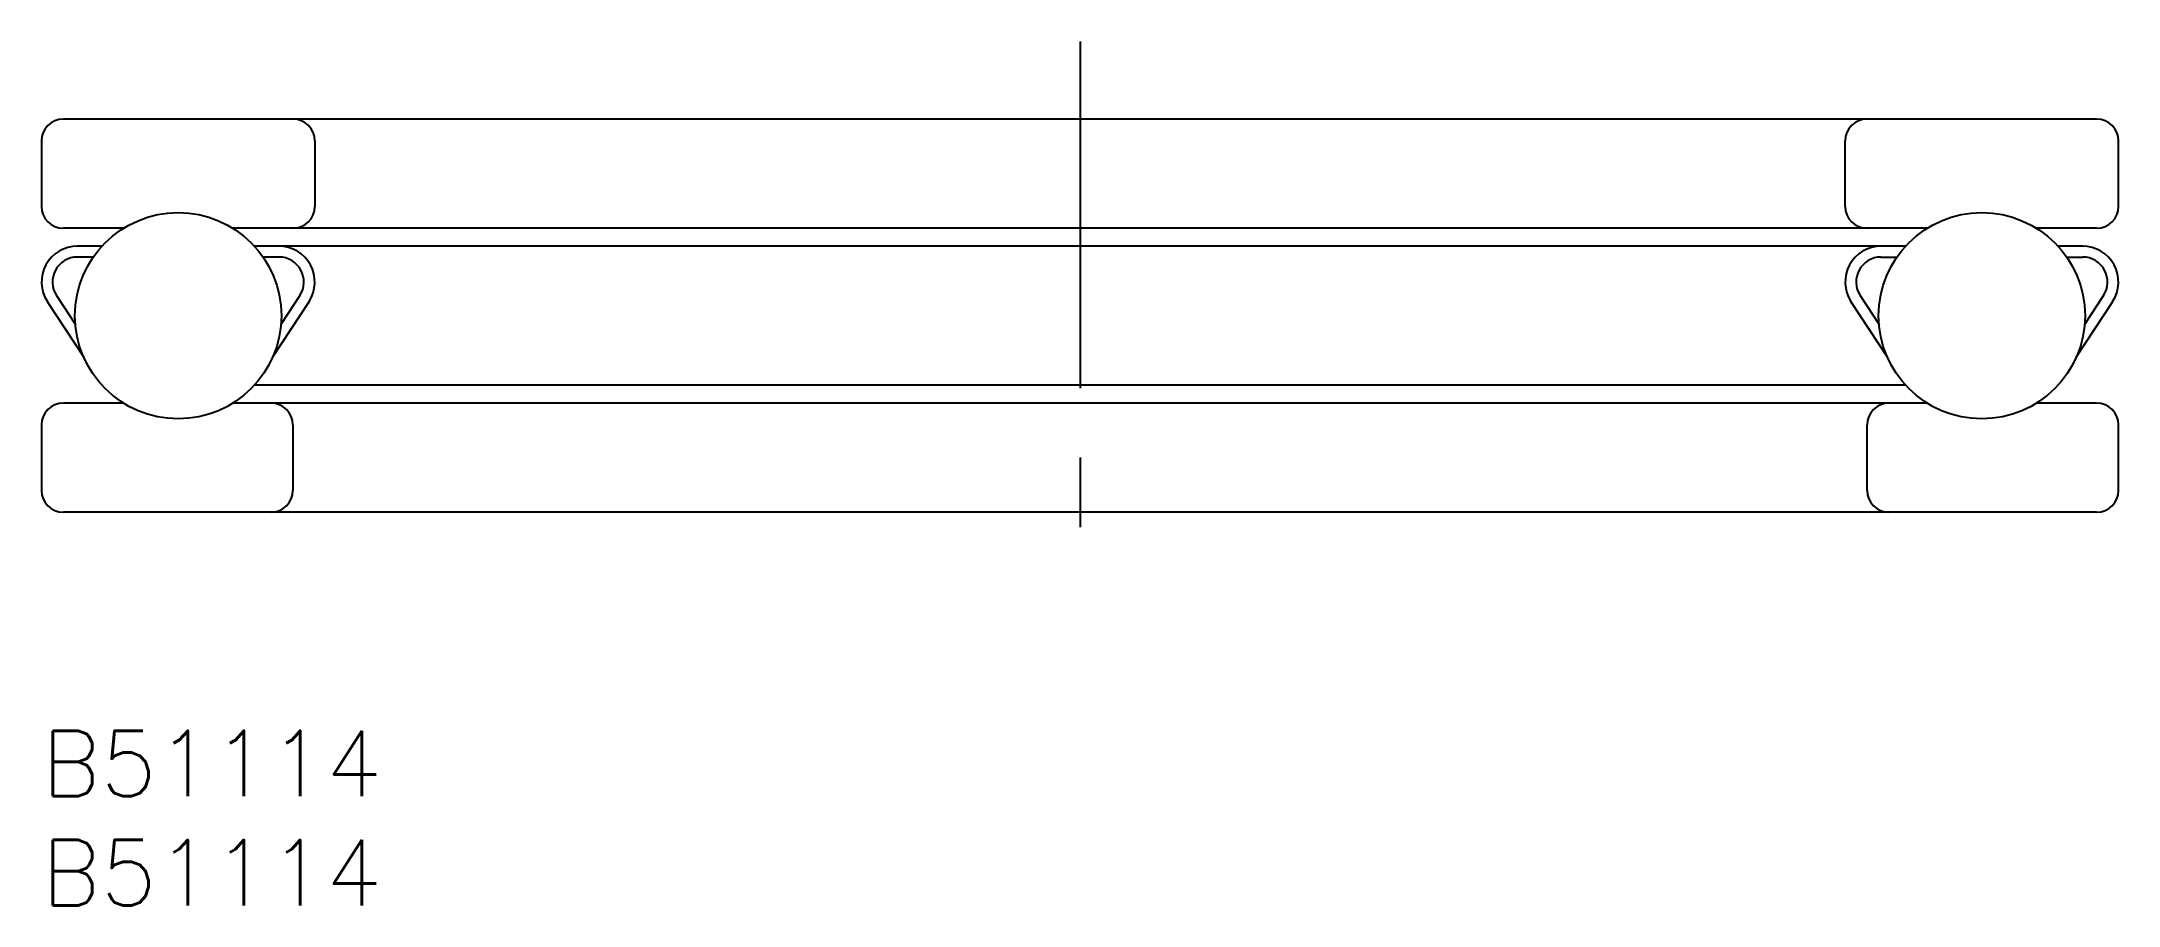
# Model space of a CAD drawing. Extents: x 0 to 95, y -8 to 31.6.
import ezdxf

# ---------------------------------------------------------------- set-up
doc = ezdxf.new("R2010")
doc.units = 0
doc.header["$LTSCALE"] = 0.5
doc.linetypes.add('CENTER', pattern=[50.8, 31.75, -6.35, 6.35, -6.35])
for name, color, linetype in [('MSM_CENTER', 1, 'CENTER'), ('MSM_CONTINUOUS', 7, 'CONTINUOUS'), ('MSM_PART_NUMBER', 7, 'CONTINUOUS')]:
    doc.layers.add(name, color=color, linetype=linetype)
doc.styles.get("Standard").update_dxf_attribs({"font": 'txt.shx', "height": 3, "bigfont": 'bigfont.shx'})

msp = doc.modelspace()

# ---------------------------------------------------------------- linework, layer by layer
at = {"layer": 'MSM_CENTER'}
msp.add_line((47.5, 31.551), (47.5, 6.634), dxfattribs=at)
at = {"layer": 'MSM_CONTINUOUS'}
for p, q in [((94, 28), (1, 28)), ((0, 27), (0, 24)), ((12.5, 27), (12.5, 24)), ((82.5, 24), (82.5, 27)), ((95, 24), (95, 27)), ((3.744, 23), (1, 23)), ((86.244, 23), (8.756, 23)), ((94, 23), (91.256, 23)), ((2.764, 22.182), (1.636, 22.182)), ((85.264, 22.182), (9.736, 22.182)), ((93.364, 22.182), (92.236, 22.182)), ((2.366, 21.682), (1.636, 21.682)), ((10.864, 21.682), (10.134, 21.682)), ((84.136, 21.682), (84.866, 21.682)), ((92.634, 21.682), (93.364, 21.682)), ((0.265, 19.653), (1.931, 17.097)), ((0.684, 19.926), (1.547, 18.602)), ((12.235, 19.653), (10.569, 17.097)), ((11.816, 19.926), (10.953, 18.602)), ((84.431, 17.097), (82.765, 19.653)), ((83.184, 19.926), (84.047, 18.602)), ((93.069, 17.097), (94.735, 19.653)), ((94.316, 19.926), (93.453, 18.602)), ((85.264, 15.818), (9.736, 15.818)), ((3.744, 15), (1, 15)), ((86.244, 15), (8.756, 15)), ((94, 15), (91.256, 15)), ((0, 14), (0, 11)), ((11.5, 14), (11.5, 11)), ((83.5, 11), (83.5, 14)), ((95, 11), (95, 14)), ((94, 10), (1, 10))]:
    msp.add_line(p, q, dxfattribs=at)
for centre in [(6.25, 19), (88.75, 19)]:
    msp.add_circle(centre, 4.72, dxfattribs=at)
for centre, radius, start, end in [((1, 27), 1, 90, 180), ((11.5, 27), 1, 0, 90), ((83.5, 27), 1, 90, 180), ((94, 27), 1, 0, 90), ((1, 24), 1, 180, 270), ((11.5, 24), 1, 270, 0), ((83.5, 24), 1, 180, 270), ((94, 24), 1, 270, 360), ((1.636, 20.546), 1.636, 90, 213.08556), ((10.864, 20.546), 1.636, 326.91444, 90), ((84.136, 20.546), 1.636, 90, 213.08556), ((93.364, 20.546), 1.636, 326.91444, 90), ((1.636, 20.546), 1.136, 90, 213.08556), ((10.864, 20.546), 1.136, 326.91444, 90), ((84.136, 20.546), 1.136, 90, 213.08556), ((93.364, 20.546), 1.136, 326.91444, 90), ((1, 14), 1, 90, 180), ((10.5, 14), 1, 360, 90), ((84.5, 14), 1, 90, 180), ((94, 14), 1, 360, 90), ((1, 11), 1, 180, 270), ((10.5, 11), 1, 270, 360), ((84.5, 11), 1, 180, 270), ((94, 11), 1, 270, 360)]:
    msp.add_arc(centre, radius, start, end, dxfattribs=at)

# ---------------------------------------------------------------- texts
at = {"layer": 'MSM_PART_NUMBER'}
for p in [(0, -3), (0, -8)]:
    msp.add_text('B51114', height=3, dxfattribs=at).set_placement(p)

doc.saveas('drawing.dxf')
